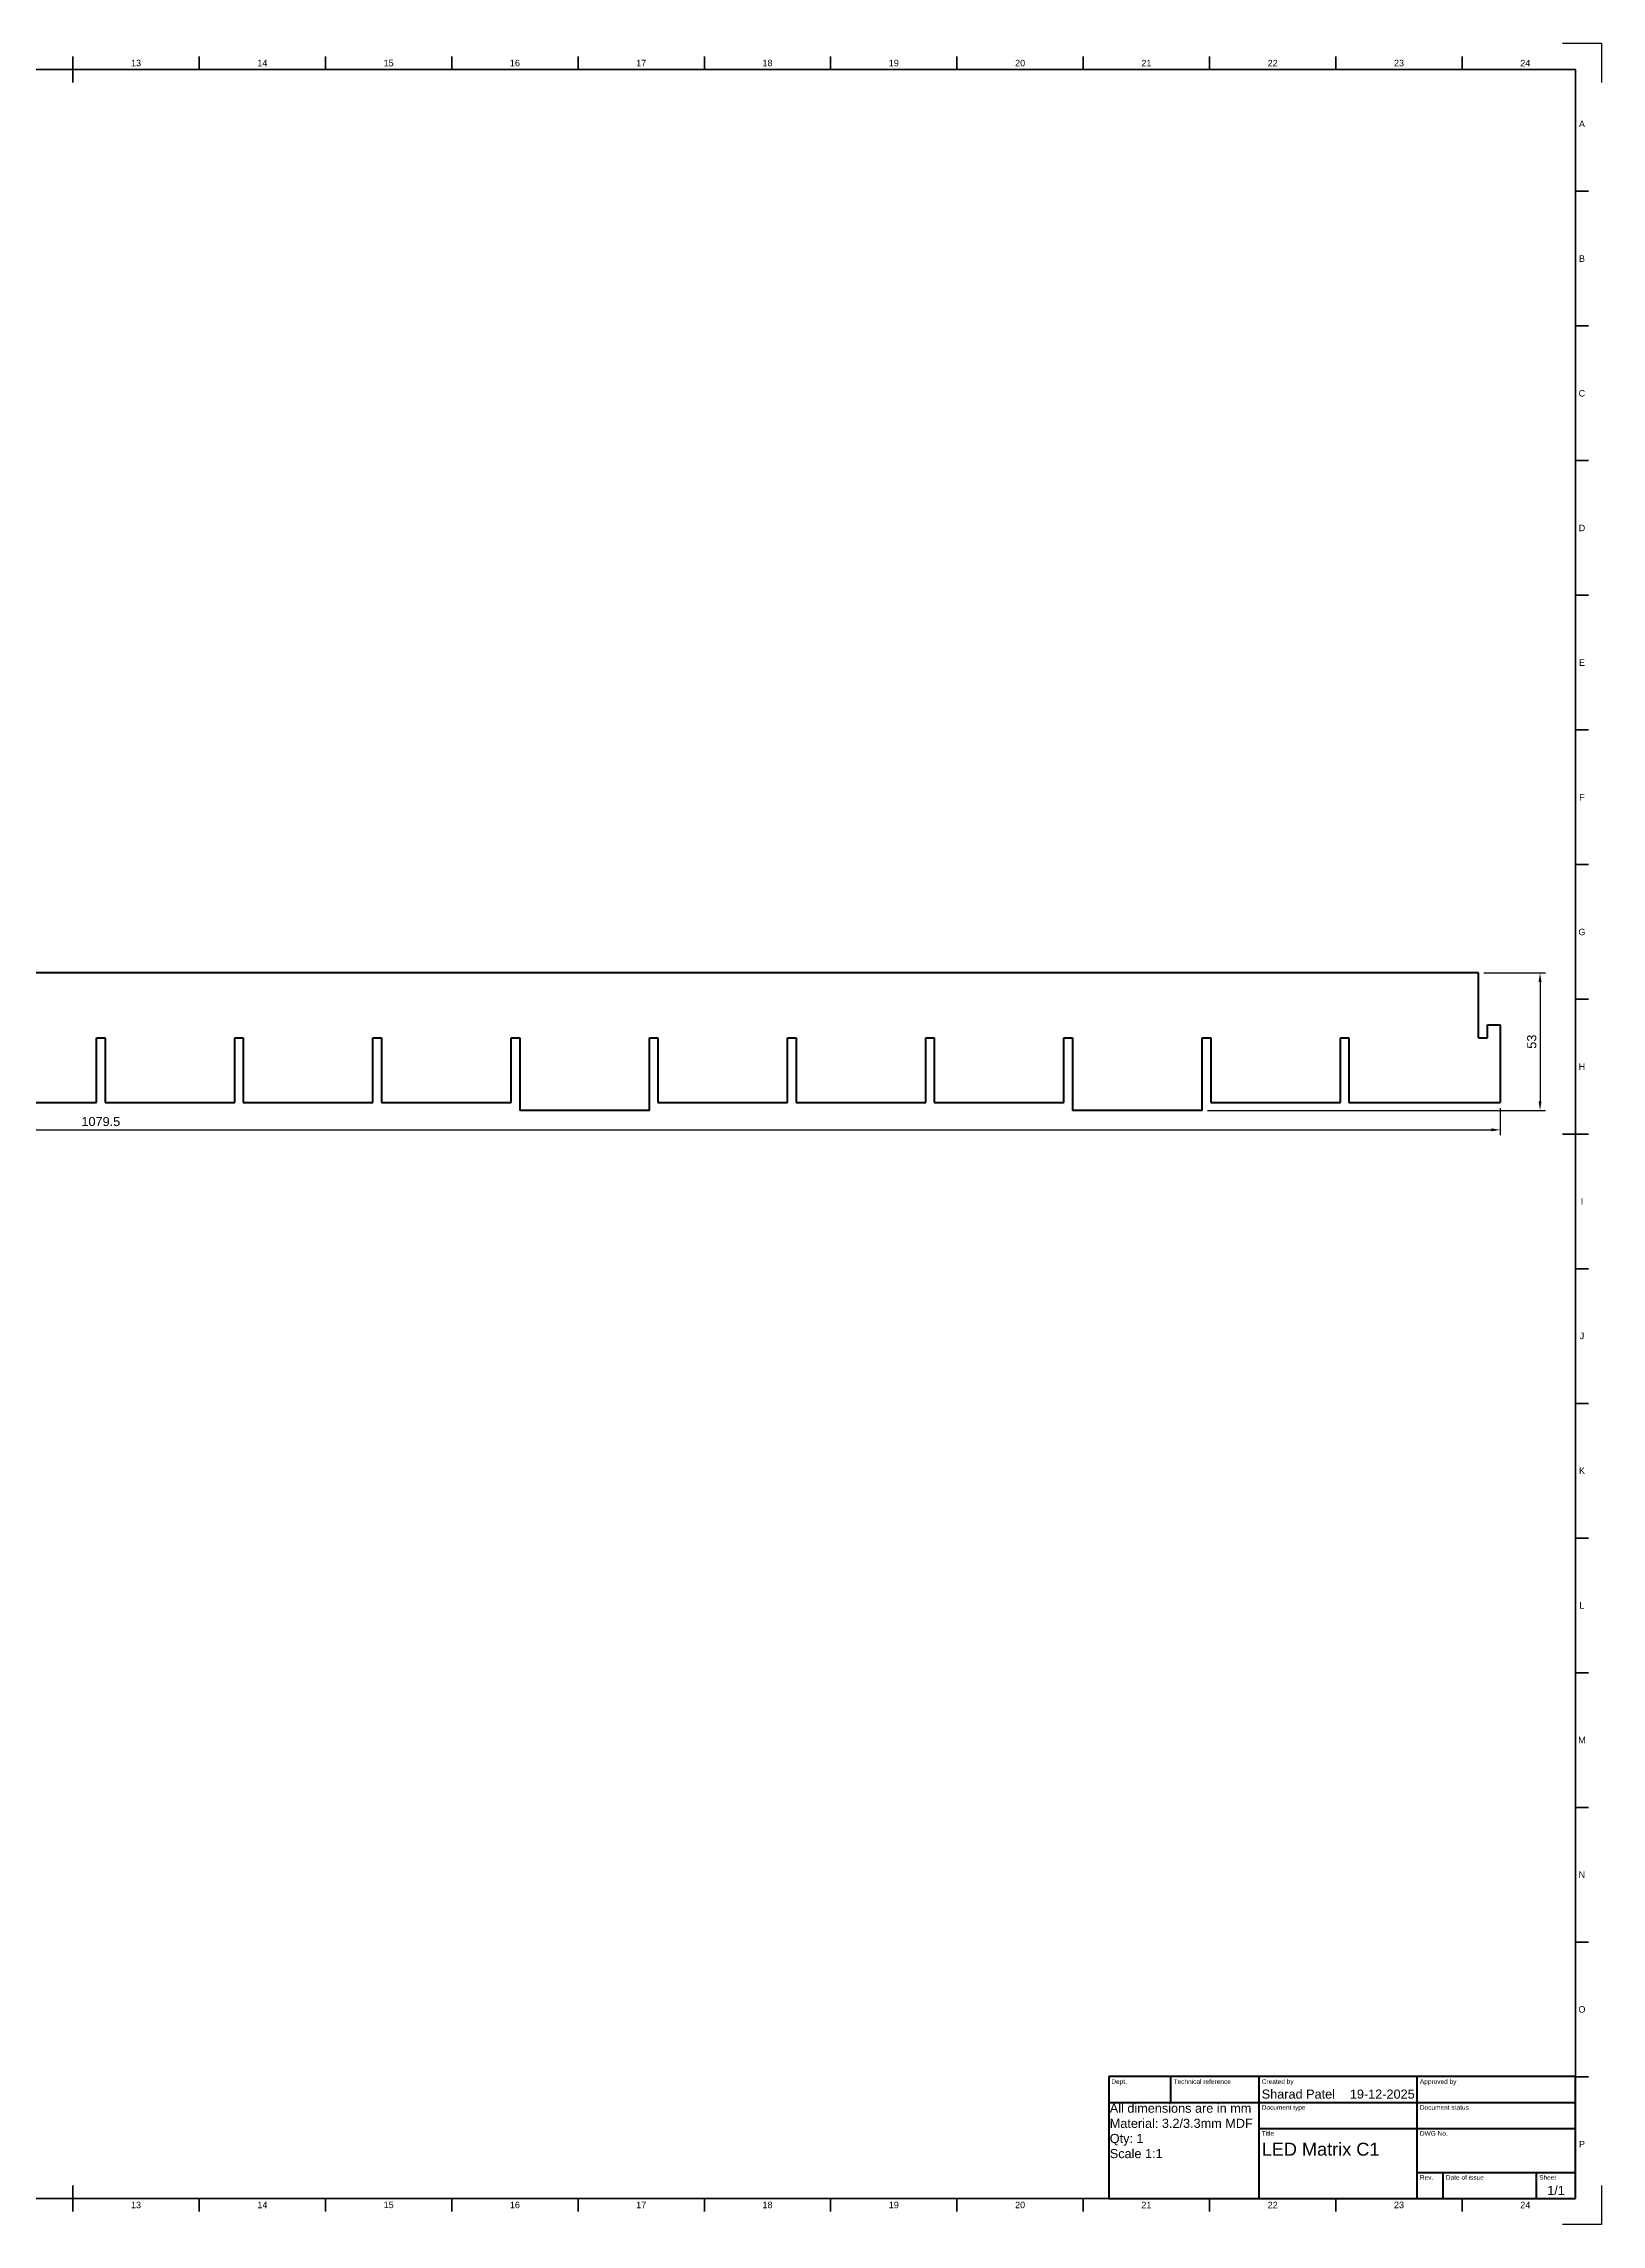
# Model space of a CAD drawing. Header units: millimetres. Extents: x 0 to 1189, y 0 to 841.
# Drawn here: x 588 to 1189, y 0 to 841 of the extents above; entities that cross this region are included whole.
import ezdxf
from ezdxf.enums import TextEntityAlignment as Align

# ---------------------------------------------------------------- set-up
doc = ezdxf.new("R2010")
doc.units = ezdxf.units.MM
doc.header["$LTSCALE"] = 0.75
for name, color, linetype, lineweight in [('BORDER', 7, 'Continuous', 35), ('FD_Dimensions', 7, 'Continuous', 35), ('Notes', 7, 'Continuous', 35), ('TITLEBLOCK', 7, 'Continuous', 50), ('Visible', 7, 'Continuous', 70)]:
    doc.layers.add(name, color=color, linetype=linetype, lineweight=lineweight)
doc.styles.add('FusionTitle', font='arial.ttf')
doc.styles.get("Standard").update_dxf_attribs({"font": 'arial.ttf'})
doc.dimstyles.new('Dim-ISO-25', dxfattribs={"dimtxt": 3.5, "dimasz": 3.5, "dimexe": 2.1, "dimexo": 2.1, "dimgap": 1.4, "dimtad": 1, "dimzin": 12, "dimdsep": 46, "dimtxsty": 'Standard', "dimcen": 0, "dimazin": 3, "dimtp": 0.1, "dimtm": 0.1, "dimtfac": 0.714286, "dimtmove": 0, "dimatfit": 3, "dimfxl": 1, "dimtzin": 12, "dimarcsym": 0})

# ---------------------------------------------------------------- blocks, each defined once
blk = doc.blocks.new('ISO_A0_SHEET')
at = {"layer": 'BORDER'}
for p, q in [((599.5, 836), (599.5, 826)), ((648.208333, 836), (648.208333, 831)), ((696.916666, 836), (696.916666, 831)), ((745.624999, 836), (745.624999, 831)), ((794.333332, 836), (794.333332, 831)), ((843.041665, 836), (843.041665, 831)), ((891.749998, 836), (891.749998, 831)), ((940.458331, 836), (940.458331, 831)), ((989.166664, 836), (989.166664, 831)), ((1037.874997, 836), (1037.874997, 831)), ((1086.58333, 836), (1086.58333, 831)), ((1135.291663, 836), (1135.291663, 831)), ((20, 831), (1179, 831)), ((1179, 831), (1179, 10)), ((1179, 784.0625), (1184, 784.0625)), ((1179, 732.125), (1184, 732.125)), ((1179, 680.1875), (1184, 680.1875)), ((1179, 628.25), (1184, 628.25)), ((1179, 576.3125), (1184, 576.3125)), ((1179, 524.375), (1184, 524.375)), ((1179, 472.4375), (1184, 472.4375)), ((1174, 420.5), (1184, 420.5)), ((1179, 368.5625), (1184, 368.5625)), ((1179, 316.625), (1184, 316.625)), ((1179, 264.6875), (1184, 264.6875)), ((1179, 212.75), (1184, 212.75)), ((1179, 160.8125), (1184, 160.8125)), ((1179, 108.875), (1184, 108.875)), ((1179, 56.9375), (1184, 56.9375)), ((20, 10), (1179, 10)), ((599.5, 15), (599.5, 5)), ((648.208333, 10), (648.208333, 5)), ((696.916666, 10), (696.916666, 5)), ((745.624999, 10), (745.624999, 5)), ((794.333332, 10), (794.333332, 5)), ((843.041665, 10), (843.041665, 5)), ((891.749998, 10), (891.749998, 5)), ((940.458331, 10), (940.458331, 5)), ((989.166664, 10), (989.166664, 5)), ((1037.874997, 10), (1037.874997, 5)), ((1086.58333, 10), (1086.58333, 5)), ((1135.291663, 10), (1135.291663, 5))]:
    blk.add_line(p, q, dxfattribs=at)
at = {"layer": 'Defpoints'}
for p, q in [((1189, 841), (1174, 841)), ((1189, 841), (1189, 826)), ((1189, 15), (1189, 0)), ((1189, 0), (1174, 0))]:
    blk.add_line(p, q, dxfattribs=at)
at = {"layer": 'BORDER', "style": 'FusionTitle'}
for s, p in [('13', (623.854167, 833.5)), ('14', (672.5625, 833.5)), ('15', (721.270833, 833.5)), ('16', (769.979166, 833.5)), ('17', (818.687499, 833.5)), ('18', (867.395832, 833.5)), ('19', (916.104165, 833.5)), ('20', (964.812498, 833.5)), ('21', (1013.520831, 833.5)), ('22', (1062.229164, 833.5)), ('23', (1110.937497, 833.5)), ('24', (1159.64583, 833.5)), ('A', (1181.5, 810.03125)), ('B', (1181.5, 758.09375)), ('C', (1181.5, 706.15625)), ('D', (1181.5, 654.21875)), ('E', (1181.5, 602.28125)), ('F', (1181.5, 550.34375)), ('G', (1181.5, 498.40625)), ('H', (1181.5, 446.46875)), ('I', (1181.5, 394.53125)), ('J', (1181.5, 342.59375)), ('K', (1181.5, 290.65625)), ('L', (1181.5, 238.71875)), ('M', (1181.5, 186.78125)), ('N', (1181.5, 134.84375)), ('O', (1181.5, 82.90625)), ('P', (1181.5, 30.96875)), ('13', (623.854167, 7.5)), ('14', (672.5625, 7.5)), ('15', (721.270833, 7.5)), ('16', (769.979166, 7.5)), ('17', (818.687499, 7.5)), ('18', (867.395832, 7.5)), ('19', (916.104165, 7.5)), ('20', (964.812498, 7.5)), ('21', (1013.520831, 7.5)), ('22', (1062.229164, 7.5)), ('23', (1110.937497, 7.5)), ('24', (1159.64583, 7.5))]:
    blk.add_text(s, height=2.5, dxfattribs=at).set_placement(p, align=Align.MIDDLE)
blk = doc.blocks.new('ISO_TITLEBLOCK')
at = {"layer": 'TITLEBLOCK'}
for p, q in [((0, 47), (-180, 47)), ((-180, 47), (-180, 0)), ((-156, 37), (-156, 47)), ((-122, 0), (-122, 47)), ((-61, 0), (-61, 47)), ((0, 0), (0, 47)), ((-180, 37), (0, 37)), ((-122, 27), (0, 27)), ((-61, 10), (0, 10)), ((-51, 0), (-51, 10)), ((-15, 0), (-15, 10)), ((-180, 0), (0, 0))]:
    blk.add_line(p, q, dxfattribs=at)
at = {"layer": 'TITLEBLOCK', "style": 'FusionTitle'}
for s, p in [('Dept.', (-179, 46)), ('Technical reference', (-155, 46)), ('Created by', (-121, 46)), ('Approved by', (-60, 46)), ('Document type', (-121, 36)), ('Document status', (-60, 36)), ('Title', (-121, 26)), ('DWG No.', (-60, 26)), ('Rev.', (-60, 9)), ('Date of issue', (-50, 9)), ('Sheet', (-14, 9))]:
    blk.add_text(s, height=1.8, dxfattribs=at).set_placement(p, align=Align.TOP_LEFT)
for tag, height, p in [('TECHNICAL_REFERENCE', 3.5, (-155, 42)), ('CREATED_BY', 3.5, (-121, 42)), ('APPROVED_BY', 3.5, (-60, 42)), ('DEPT', 3.5, (-179, 42)), ('DOCUMENT_TYPE', 3.5, (-121, 32)), ('DOCUMENT_STATUS', 3.5, (-60, 32)), ('TITLE_1', 5, (-121, 21.5)), ('TITLE_2', 5, (-121, 14)), ('TITLE_3', 5, (-121, 6.5)), ('DATE_OF_ISSUE', 3.5, (-50, 5))]:
    blk.add_attdef(tag, text='', height=height, dxfattribs=at).set_placement(p, align=Align.TOP_LEFT)
for tag, p in [('CREATED_DATE', (-62, 42)), ('APPROVED_DATE', (-0.99, 42))]:
    blk.add_attdef(tag, text='', height=3.5, dxfattribs=at).set_placement(p, align=Align.TOP_RIGHT)
for tag, height, p in [('DRAWING_NUMBER', 5, (-30.5, 19.75)), ('REV', 3.5, (-56, 4.85)), ('SHEET', 3.5, (-7.5, 4.85))]:
    blk.add_attdef(tag, text='', height=height, dxfattribs=at).set_placement(p, align=Align.TOP_CENTER)
blk = doc.blocks.new('*D6')
at = {"layer": 'Defpoints', "color": 0, "transparency": 16777216}
for p in [(1141.620383, 482.60235), (1035.020383, 429.60235), (1165.341302, 429.60235)]:
    blk.add_point(p, dxfattribs=at)
at = {"layer": 'FD_Dimensions', "color": 0, "lineweight": -2, "transparency": 16777216}
for p, q in [((1143.720383, 482.60235), (1167.441302, 482.60235)), ((1165.341302, 479.10235), (1165.341302, 433.10235)), ((1037.120383, 429.60235), (1167.441302, 429.60235))]:
    blk.add_line(p, q, dxfattribs=at)
at = {"layer": 'FD_Dimensions', "color": 0, "transparency": 16777216}
for points in [[(1164.757969, 479.10235), (1165.924636, 479.10235), (1165.341302, 482.60235)], [(1164.757969, 433.10235), (1165.924636, 433.10235), (1165.341302, 429.60235)]]:
    blk.add_solid(points, dxfattribs=at)
at = {"layer": 'FD_Dimensions', "color": 0, "transparency": 16777216, "insert": (1162.153103, 456.10235), "char_height": 3.5, "attachment_point": 5, "rotation": 90}
blk.add_mtext('53', dxfattribs=at)
blk = doc.blocks.new('*D7')
at = {"layer": 'Defpoints', "color": 0, "transparency": 16777216}
for p in [(70.520383, 432.60235), (1150.020383, 432.60235), (1150.020383, 422.10235)]:
    blk.add_point(p, dxfattribs=at)
at = {"layer": 'FD_Dimensions', "color": 0, "lineweight": -2, "transparency": 16777216}
for p, q in [((70.520383, 430.50235), (70.520383, 420.00235)), ((1150.020383, 430.50235), (1150.020383, 420.00235)), ((74.020383, 422.10235), (1146.520383, 422.10235))]:
    blk.add_line(p, q, dxfattribs=at)
at = {"layer": 'FD_Dimensions', "color": 0, "transparency": 16777216}
for points in [[(74.020383, 422.685684), (74.020383, 421.519017), (70.520383, 422.10235)], [(1146.520383, 422.685684), (1146.520383, 421.519017), (1150.020383, 422.10235)]]:
    blk.add_solid(points, dxfattribs=at)
at = {"layer": 'FD_Dimensions', "color": 0, "transparency": 16777216, "insert": (610.270383, 425.289356), "char_height": 3.5, "attachment_point": 5}
blk.add_mtext('1079.5', dxfattribs=at)

msp = doc.modelspace()

# ---------------------------------------------------------------- linework, layer by layer
at = {"layer": 'Visible'}
for p, q in [((1141.620383, 482.60235), (78.920383, 482.60235)), ((1141.620383, 457.60235), (1141.620383, 482.60235)), ((1145.020383, 462.60235), (1150.020383, 462.60235)), ((1145.020383, 457.60235), (1145.020383, 462.60235)), ((1150.020383, 462.60235), (1150.020383, 432.60235)), ((608.620383, 432.60235), (608.620383, 457.60235)), ((608.620383, 457.60235), (611.920383, 457.60235)), ((611.920383, 457.60235), (611.920383, 432.60235)), ((661.920383, 432.60235), (661.920383, 457.60235)), ((661.920383, 457.60235), (665.220383, 457.60235)), ((665.220383, 457.60235), (665.220383, 432.60235)), ((715.220383, 432.60235), (715.220383, 457.60235)), ((715.220383, 457.60235), (718.520383, 457.60235)), ((718.520383, 457.60235), (718.520383, 432.60235)), ((768.520383, 432.60235), (768.520383, 457.60235)), ((768.520383, 457.60235), (771.820383, 457.60235)), ((771.820383, 457.60235), (771.820383, 429.60235)), ((821.820383, 429.60235), (821.820383, 457.60235)), ((821.820383, 457.60235), (825.120383, 457.60235)), ((825.120383, 457.60235), (825.120383, 432.60235)), ((875.120383, 432.60235), (875.120383, 457.60235)), ((875.120383, 457.60235), (878.420383, 457.60235)), ((878.420383, 457.60235), (878.420383, 432.60235)), ((928.420383, 432.60235), (928.420383, 457.60235)), ((928.420383, 457.60235), (931.720383, 457.60235)), ((931.720383, 457.60235), (931.720383, 432.60235)), ((981.720383, 432.60235), (981.720383, 457.60235)), ((981.720383, 457.60235), (985.020383, 457.60235)), ((985.020383, 457.60235), (985.020383, 429.60235)), ((1035.020383, 429.60235), (1035.020383, 457.60235)), ((1035.020383, 457.60235), (1038.320383, 457.60235)), ((1038.320383, 457.60235), (1038.320383, 432.60235)), ((1088.320383, 457.60235), (1091.620383, 457.60235)), ((1088.320383, 432.60235), (1088.320383, 457.60235)), ((1091.620383, 457.60235), (1091.620383, 432.60235)), ((1141.620383, 457.60235), (1145.020383, 457.60235)), ((558.620383, 432.60235), (608.620383, 432.60235)), ((611.920383, 432.60235), (661.920383, 432.60235)), ((665.220383, 432.60235), (715.220383, 432.60235)), ((718.520383, 432.60235), (768.520383, 432.60235)), ((821.820383, 429.60235), (771.820383, 429.60235)), ((825.120383, 432.60235), (875.120383, 432.60235)), ((878.420383, 432.60235), (928.420383, 432.60235)), ((931.720383, 432.60235), (981.720383, 432.60235)), ((1035.020383, 429.60235), (985.020383, 429.60235)), ((1038.320383, 432.60235), (1088.320383, 432.60235)), ((1091.620383, 432.60235), (1150.020383, 432.60235))]:
    msp.add_line(p, q, dxfattribs=at)

# ---------------------------------------------------------------- block references
at = {"layer": 'BORDER'}
msp.add_blockref('ISO_A0_SHEET', (0, 0), dxfattribs=at)
at = {"layer": 'TITLEBLOCK'}
msp.add_blockref('ISO_TITLEBLOCK', (1179, 10), dxfattribs=at).add_auto_attribs({'CREATED_DATE': '19-12-2025', 'SHEET': '1/1', 'TITLE_1': 'LED Matrix C1', 'CREATED_BY': 'Sharad Patel'})

# ---------------------------------------------------------------- texts
at = {"layer": 'Notes', "insert": (999.389002, 46.556294), "char_height": 3.5, "attachment_point": 1}
msp.add_mtext_dynamic_manual_height_columns('All dimensions are in mm^JMaterial: 3.2/3.3mm MDF\\PQty: 1\\PScale 1:1', width=57.610998, gutter_width=17.5, heights=[0], dxfattribs=at)

# ---------------------------------------------------------------- dimensions: what is measured, and where the dimension line sits
at = {"layer": 'FD_Dimensions'}
dim = msp.add_linear_dim(base=(1165.341302, 429.60235), p1=(1141.620383, 482.60235), p2=(1035.020383, 429.60235), angle=270, dimstyle='Dim-ISO-25', override={"dimlfac": 1, "dimclrd": 0, "dimclre": 0}, dxfattribs=at)
dim.commit()
dim.dimension.update_dxf_attribs({"geometry": '*D6', "text_midpoint": (1162.153103, 456.10235)})
dim = msp.add_aligned_dim(p1=(70.520383, 432.60235), p2=(1150.020383, 432.60235), distance=-10.5, dimstyle='Dim-ISO-25', override={"dimlfac": 1, "dimclrd": 0, "dimclre": 0}, dxfattribs=at)
dim.commit()
dim.dimension.update_dxf_attribs({"geometry": '*D7', "text_midpoint": (610.270383, 425.289356)})

doc.saveas('drawing.dxf')
